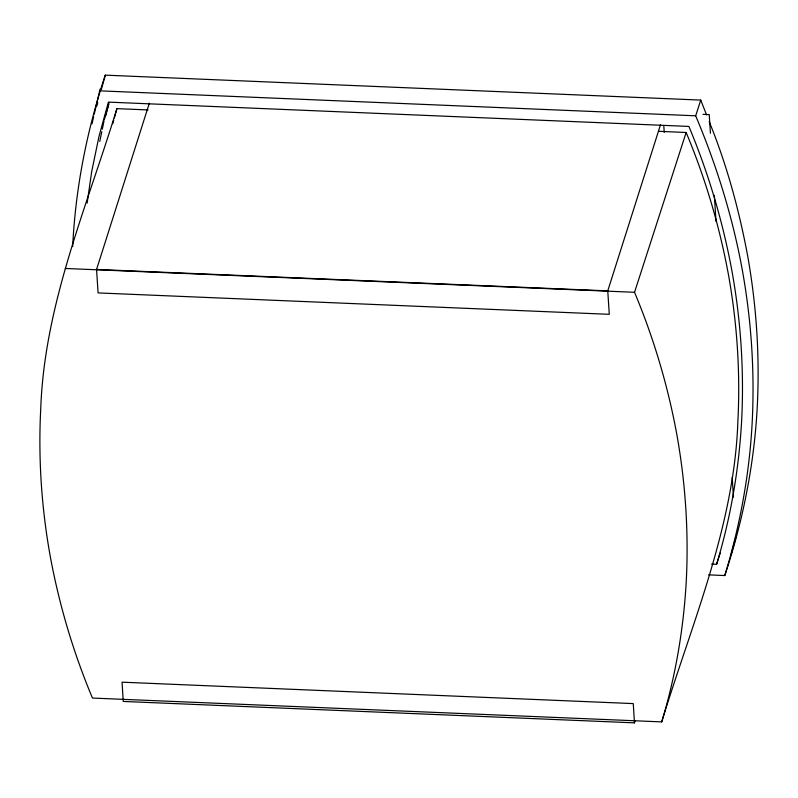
<?xml version="1.0" encoding="UTF-8"?>
<svg xmlns="http://www.w3.org/2000/svg" width="798" height="798" viewBox="0 0 798 798"><rect width="100%" height="100%" fill="white"/><g stroke="black" fill="none" stroke-linecap="round" stroke-linejoin="round"><path stroke-width="1.2" d="M87.152 203.081L91.66 171.75L98.982 136.438L108.408 102.114L688.874 126.423C708.474 173.166 722.958 221.984 732.095 271.849A877.172 735.656 17.9 0 1 741.581 421.733C738.788 470.032 730.649 517.992 716.584 564.306L711.607 564.096M99.77 141.426L101.785 131.68M102.294 129.246L104.059 120.717M91.989 123.84L93.665 116.658M94.224 114.264L100.089 89.117M706.529 114.822L700.754 100.089L105.286 75.152C87.211 129.366 75.97 185.834 72.857 242.931A892.473 748.484 17.9 0 0 72.678 246.592M96.748 106.264L97.735 102.673M101.346 89.516L105.286 75.152M104.388 119.54L108.937 102.962M105.535 116.149L108.787 104.319M148.029 109.944L116.897 108.638C86.862 207.001 44.489 304.058 40.758 408.327A860.892 722 17.9 0 0 50.075 555.388C59.032 604.305 73.236 652.195 92.458 698.06L661.712 721.891C691.746 623.537 734.12 526.481 737.841 422.202A860.892 722 17.9 0 0 728.534 275.15C719.577 226.233 705.372 178.343 686.15 132.478L658.739 131.331M112.747 123.73L113.705 120.249M114.343 117.924L116.897 108.638M661.712 721.891C675.497 676.465 683.477 629.403 686.22 582.021A860.892 722 17.9 0 0 676.913 434.97C667.956 386.052 653.752 338.162 634.53 292.297L686.15 132.478M708.584 574.869L724.774 575.548C739.886 526.151 749.292 475.079 752.125 423.489A892.473 748.484 17.9 0 0 742.479 270.971C732.853 217.655 716.694 165.715 695.686 115.8L700.754 100.089M730.938 555.139L735.965 536.815M660.545 124.628L607.757 290.871L609.283 314.322L98.084 292.916L96.558 269.465L149.336 103.221M716.584 564.306L720.215 553.084M724.774 575.548C742.858 521.333 754.09 464.865 757.202 407.768A892.473 748.484 17.9 0 0 747.556 255.26C738.968 209.655 726.759 164.627 709.193 121.625M634.45 722.848L633.273 703.597L122.064 682.18L123.241 701.442L634.45 722.848L635.218 720.484M703.018 114.363L709.252 114.633L710.429 133.256M100.209 90.862L695.686 115.8M96.558 269.465L607.757 290.871M65.276 268.467L634.53 292.297M663.826 126.194L664.225 132.358M714.36 195.34L716.005 221.415M732.195 477.214L733.452 497.084"/></g></svg>
